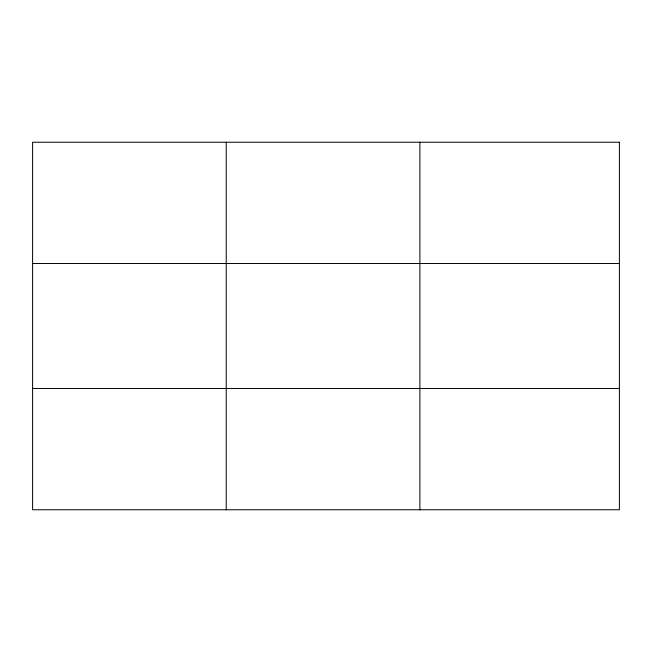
<?xml version="1.0" encoding="UTF-8"?>
<svg xmlns="http://www.w3.org/2000/svg" width="652" height="652" viewBox="0 0 652 652"><rect width="100%" height="100%" fill="white"/><g stroke="black" fill="none" stroke-linecap="round" stroke-linejoin="round"><path stroke-width="0.98" d="M226.244 142.234L226.244 509.766M419.888 142.234L419.888 509.766M32.6 263.522L619.4 263.522M32.6 388.478L619.4 388.478M619.4 142.234L619.4 509.766L32.6 509.766L32.6 142.234L619.4 142.234"/></g></svg>
